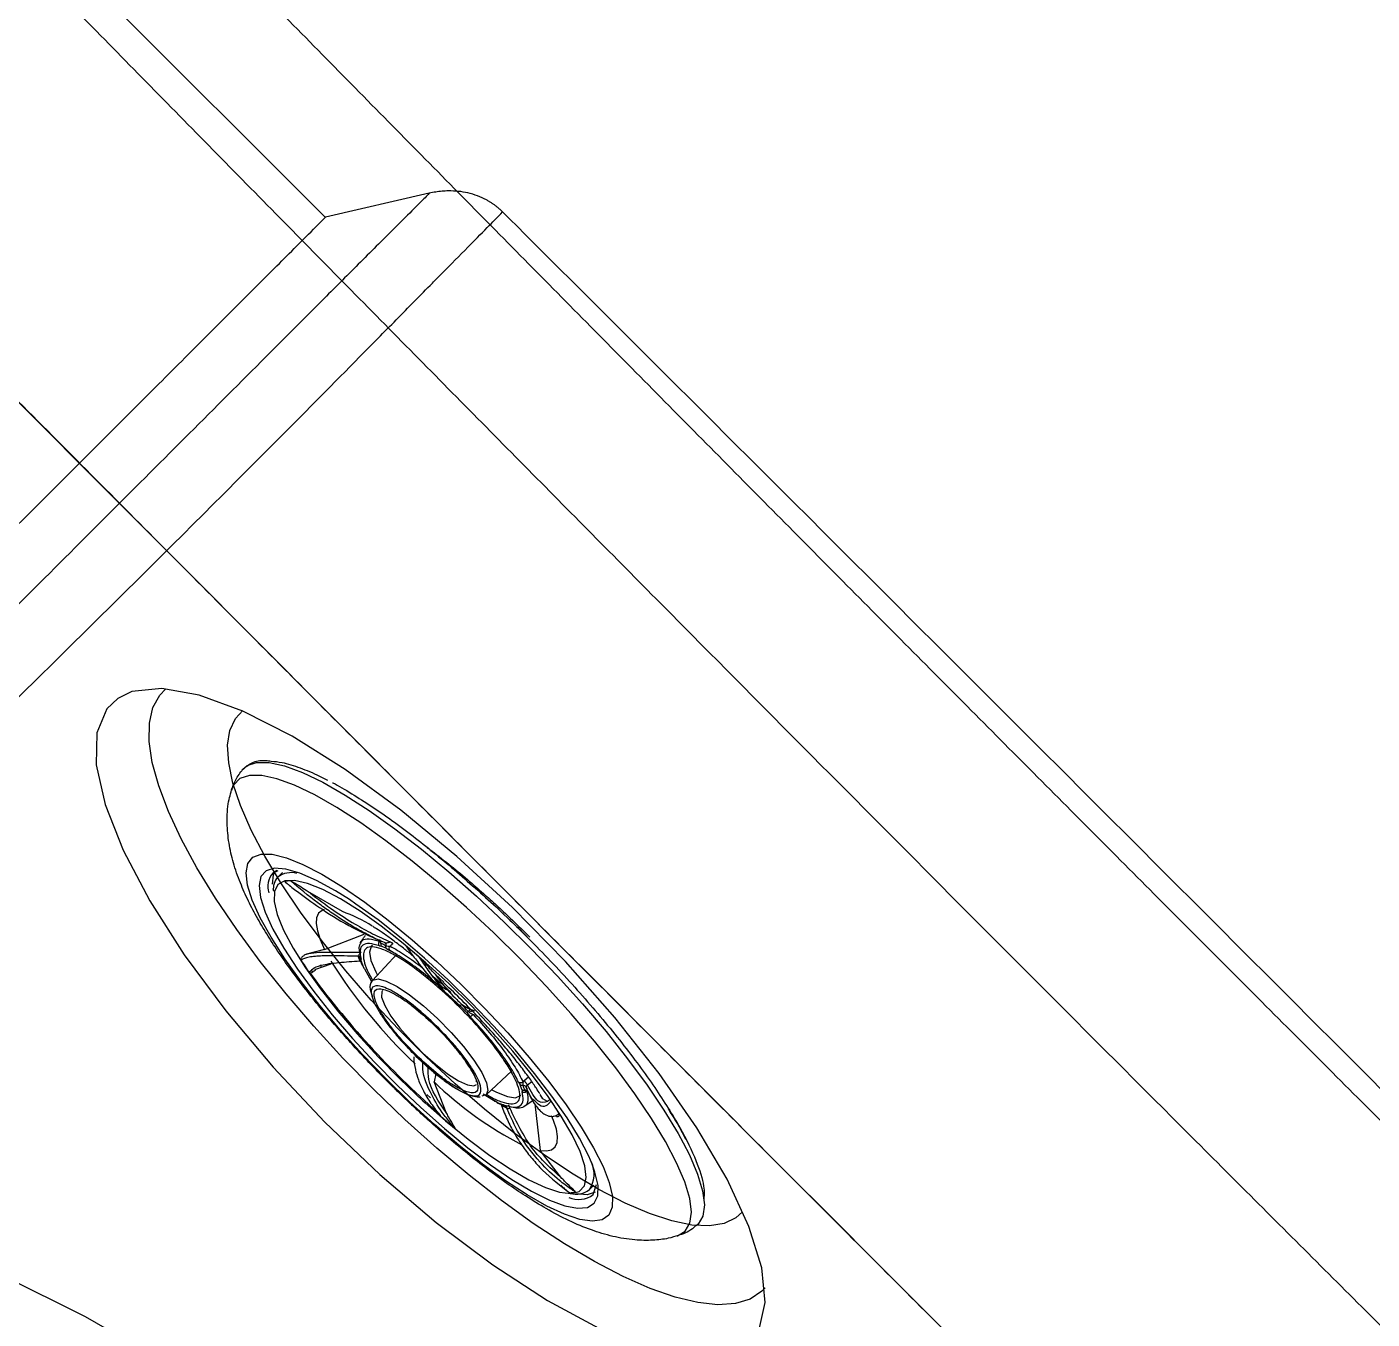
# Model space of a CAD drawing. Header units: inches. Extents: x 0 to 84, y -22 to 124.
# Drawn here: x 68.178 to 72.354, y 71.841 to 75.853 of the extents above; entities that cross this region are included whole.
import ezdxf

# ---------------------------------------------------------------- set-up
doc = ezdxf.new("R2010")
doc.units = ezdxf.units.IN
doc.header["$MEASUREMENT"] = 0
doc.layers.add('1', color=4, linetype='Continuous')
doc.layers.add('BDIM_CYAN', color=4, linetype='Continuous')

# ---------------------------------------------------------------- blocks, each defined once
blk = doc.blocks.new('2020 HS PILLOW')
at = {"layer": '1', "color": 2}
for points, knots in [([(5.8034, -0.0127), (5.5758, -0.0117), (5.1207, -0.0097), (4.4379, -0.0073), (3.7551, -0.0052), (3.0724, -0.0034), (2.3896, -0.0021), (1.7069, -0.001), (1.0241, -0.0003), (0.3414, 0), (-0.3414, 0), (-1.0241, -0.0003), (-1.7069, -0.001), (-2.3896, -0.0021), (-3.0724, -0.0034), (-3.7551, -0.0052), (-4.4379, -0.0073), (-5.1207, -0.0097), (-5.5758, -0.0117), (-5.8034, -0.0127)], [0, 0, 0, 0, 0.058824, 0.117648, 0.176472, 0.235295, 0.294119, 0.352942, 0.411765, 0.470588, 0.529412, 0.588235, 0.647058, 0.705881, 0.764705, 0.823528, 0.882352, 0.941176, 1, 1, 1, 1]), ([(5.8027, -0.0093), (4.0523, -0.005), (0.1838, 0.0045), (-3.6846, -0.0044), (-5.8027, -0.0093)], [0, 0, 0, 0, 0.452479, 1, 1, 1, 1]), ([(-5.1105, -0.9929), (-5.0125, -0.992), (-4.8162, -0.9901), (-4.5213, -0.9874), (-4.2256, -0.9849), (-3.929, -0.9826), (-3.6317, -0.9804), (-3.3335, -0.9784), (-3.0345, -0.9766), (-2.7347, -0.9749), (-2.4341, -0.9734), (-2.1327, -0.9721), (-1.8304, -0.9709), (-1.5274, -0.9699), (-1.2235, -0.9691), (-0.9188, -0.9685), (-0.6132, -0.968), (-0.3069, -0.9677), (0.0908, -0.9676), (0.5785, -0.9679), (1.1551, -0.9689), (1.7288, -0.9705), (2.2996, -0.9727), (2.8674, -0.9755), (3.4323, -0.979), (3.9943, -0.983), (4.5534, -0.9876), (4.9251, -0.9912), (5.1105, -0.9929)], [0, 0, 0, 0, 0.028776, 0.057631, 0.086566, 0.11558, 0.144673, 0.173846, 0.203098, 0.232429, 0.26184, 0.291331, 0.320902, 0.350552, 0.380282, 0.410091, 0.439981, 0.46995, 0.5, 0.556693, 0.613101, 0.669223, 0.725062, 0.780616, 0.835887, 0.890874, 0.945579, 1, 1, 1, 1]), ([(5.1101, -1.4421), (5.0128, -1.4412), (4.8181, -1.4394), (4.5261, -1.4369), (4.2341, -1.4345), (3.9421, -1.4324), (3.6501, -1.4303), (3.3581, -1.4285), (3.0661, -1.4267), (2.7741, -1.4252), (2.4821, -1.4238), (2.1901, -1.4225), (1.8981, -1.4214), (1.606, -1.4205), (1.314, -1.4197), (1.022, -1.4191), (0.73, -1.4186), (0.438, -1.4183), (0.146, -1.4182), (-0.146, -1.4182), (-0.438, -1.4183), (-0.73, -1.4186), (-1.022, -1.4191), (-1.314, -1.4197), (-1.606, -1.4205), (-1.8981, -1.4214), (-2.1901, -1.4225), (-2.4821, -1.4238), (-2.7741, -1.4252), (-3.0661, -1.4267), (-3.3581, -1.4285), (-3.6501, -1.4303), (-3.9421, -1.4324), (-4.2341, -1.4345), (-4.5261, -1.4369), (-4.8181, -1.4394), (-5.0128, -1.4412), (-5.1101, -1.4421)], [0, 0, 0, 0, 0.028576, 0.05715, 0.085725, 0.114298, 0.142871, 0.171443, 0.200015, 0.228587, 0.257158, 0.285728, 0.314298, 0.342868, 0.371438, 0.400008, 0.428577, 0.457146, 0.485715, 0.514285, 0.542854, 0.571423, 0.599992, 0.628562, 0.657132, 0.685702, 0.714272, 0.742842, 0.771413, 0.799985, 0.828557, 0.857129, 0.885702, 0.914275, 0.94285, 0.971424, 1, 1, 1, 1]), ([(-5.0772, -4.7582), (-3.4112, -4.7633), (-0.0264, -4.7735), (3.3584, -4.7634), (5.0772, -4.7582)], [0, 0, 0, 0, 0.492188, 1, 1, 1, 1])]:
    blk.add_open_spline(points, degree=3, knots=knots, dxfattribs=at)
blk = doc.blocks.new('2026 RELAY')
at = {"color": 8, "linetype": 'Continuous', "lineweight": 25, "flags": 128}
for points in [[(70.47, 71.4384), (70.4594, 71.4273), (70.4234, 71.4032), (70.3779, 71.3893), (70.3235, 71.3856), (70.2607, 71.3923), (70.1902, 71.4093), (70.1127, 71.4363), (70.029, 71.4732), (69.9401, 71.5194), (69.8469, 71.5746), (69.7503, 71.6381), (69.6514, 71.7093), (69.5512, 71.7873), (69.4509, 71.8715), (69.3514, 71.9608), (69.2538, 72.0544), (69.1591, 72.1512), (69.0685, 72.2502), (68.9827, 72.3504), (68.9027, 72.4507), (68.8295, 72.5501), (68.7637, 72.6474), (68.706, 72.7417), (68.6571, 72.832), (68.6174, 72.9172), (68.5875, 72.9966), (68.5675, 73.0692), (68.5578, 73.1343), (68.5585, 73.1913), (68.5694, 73.2394), (68.5906, 73.2782), (68.608, 73.2967)], [(70.3998, 71.6744), (70.3793, 71.6555), (70.3426, 71.6378), (70.2968, 71.6302), (70.2423, 71.6328), (70.18, 71.6457), (70.1106, 71.6686), (70.035, 71.7013), (69.9542, 71.7433), (69.869, 71.7941), (69.7807, 71.8531), (69.6903, 71.9196), (69.599, 71.9926), (69.5079, 72.0714), (69.4182, 72.1548), (69.3309, 72.2419), (69.2472, 72.3315), (69.1682, 72.4225), (69.0948, 72.5138), (69.028, 72.6043), (68.9685, 72.6927), (68.9172, 72.778), (68.8747, 72.8591), (68.8415, 72.935), (68.818, 73.0048), (68.8046, 73.0675), (68.8014, 73.1223), (68.8084, 73.1687), (68.8256, 73.2059), (68.8487, 73.2305)]]:
    blk.add_lwpolyline(points, dxfattribs=at)
at = {"layer": '1', "color": 3, "linetype": 'Continuous', "lineweight": 25}
for p, q in [((69.1047, 74.7615), (66.7253, 77.1408)), ((69.4275, 74.8362), (69.1048, 74.7616))]:
    blk.add_line(p, q, dxfattribs=at)
at = {"layer": '1', "color": 3, "linetype": 'Continuous', "lineweight": 25, "flags": 128}
for points in [[(68.5044, 73.2891), (68.46, 73.2681), (68.4262, 73.2358), (68.3955, 73.1614), (68.3936, 73.0613), (68.4211, 72.9385), (68.4769, 72.7963), (68.5595, 72.6392), (68.6666, 72.4713), (68.7954, 72.2976), (68.9422, 72.1228), (69.1033, 71.9518), (69.2737, 71.7896), (69.4492, 71.6406), (69.6242, 71.5092), (69.7942, 71.399), (69.9538, 71.3132)], [(70.4512, 71.3085), (70.4704, 71.3919), (70.4596, 71.4996), (70.4197, 71.6285), (70.3517, 71.7748), (70.2578, 71.9347), (70.1407, 72.1037), (70.0037, 72.2772), (69.8504, 72.4506), (69.6856, 72.6187), (69.5132, 72.7773), (69.3387, 72.9214), (69.1664, 73.047), (69.0017, 73.1502), (68.8489, 73.2279), (68.7127, 73.2779), (68.5968, 73.2984), (68.5044, 73.2891)], [(68.6256, 71.1943), (68.3598, 71.3482), (68.1043, 71.4747), (67.8638, 71.5716), (67.6403, 71.6375), (67.4359, 71.6719), (67.2544, 71.6742), (67.0987, 71.6443), (66.9686, 71.583), (66.8667, 71.4914), (66.7949, 71.3712), (66.7525, 71.2233)]]:
    blk.add_lwpolyline(points, dxfattribs=at)
at = {"layer": '1', "color": 3, "linetype": 'Continuous', "lineweight": 25}
for points, knots in [([(69.4275, 74.8362), (69.4186, 74.8271), (69.4096, 74.8181), (69.3915, 74.8), (69.3643, 74.7727), (69.3369, 74.7453), (69.2816, 74.6903), (69.2444, 74.6532), (69.1695, 74.5782), (69.1317, 74.5404), (69.0555, 74.464), (69.017, 74.4256), (68.8232, 74.2315), (68.6633, 74.0715), (68.3345, 73.7427), (68.1655, 73.5739), (67.8187, 73.2278), (67.6409, 73.0503), (67.2769, 72.6863), (67.0909, 72.4999), (66.7117, 72.1169), (66.5186, 71.9204), (66.2224, 71.6156), (66.1226, 71.5124), (65.9203, 71.3025), (65.8179, 71.1959), (65.61, 70.9791), (65.5045, 70.869), (65.2889, 70.6461), (65.1788, 70.5336), (65.0669, 70.4197)], [0, 0, 0, 0, 0.007813, 0.007813, 0.015625, 0.03125, 0.03125, 0.0625, 0.0625, 0.09375, 0.09375, 0.125, 0.125, 0.25, 0.25, 0.375, 0.375, 0.5, 0.5, 0.625, 0.625, 0.75, 0.75, 0.8125, 0.8125, 0.875, 0.875, 0.9375, 0.9375, 1, 1, 1, 1]), ([(69.655, 74.7783), (69.6529, 74.7804), (69.6487, 74.7845), (69.642, 74.7904), (69.635, 74.796), (69.6279, 74.8013), (69.6204, 74.8063), (69.6128, 74.8111), (69.5986, 74.8191), (69.5769, 74.829), (69.5475, 74.8378), (69.5173, 74.8428), (69.4905, 74.8439), (69.4671, 74.8427), (69.4472, 74.8403), (69.4341, 74.8376), (69.4275, 74.8362)], [0, 0, 0, 0, 0.035408, 0.070799, 0.106246, 0.14182, 0.177593, 0.213635, 0.250015, 0.373699, 0.499233, 0.62239, 0.748951, 0.831368, 0.914914, 1, 1, 1, 1]), ([(63.5493, 69.2061), (63.5638, 69.2207), (63.5939, 69.2507), (63.6405, 69.2973), (63.6898, 69.3466), (63.759, 69.4157), (63.8537, 69.5107), (63.9726, 69.6294), (64.1036, 69.7607), (64.2473, 69.9043), (64.4206, 70.0774), (64.6153, 70.2722), (64.8235, 70.4804), (65.0282, 70.685), (65.23, 70.8867), (65.4201, 71.0771), (65.6023, 71.2592), (65.7822, 71.4391), (66.0184, 71.6753), (66.3146, 71.9716), (66.6389, 72.2959), (66.955, 72.6118), (67.2638, 72.92), (67.5941, 73.2507), (67.8609, 73.5177), (68.0873, 73.7444), (68.2548, 73.9116), (68.4239, 74.0807), (68.5787, 74.2356), (68.7206, 74.3773), (68.8387, 74.4956), (68.9235, 74.5803), (68.985, 74.6417), (69.0456, 74.7022), (69.085, 74.7419), (69.1047, 74.7616)], [0, 0, 0, 0, 0.006576, 0.013525, 0.020846, 0.02854, 0.044134, 0.062562, 0.080424, 0.101285, 0.125139, 0.15619, 0.187409, 0.218795, 0.250348, 0.282779, 0.311608, 0.341427, 0.374522, 0.434597, 0.500571, 0.554878, 0.614777, 0.680253, 0.751303, 0.776344, 0.818837, 0.854536, 0.881865, 0.916469, 0.945091, 0.958865, 0.972609, 0.986321, 1, 1, 1, 1]), ([(65.1262, 70.379), (65.1403, 70.3927), (65.1686, 70.4204), (65.2111, 70.4618), (65.2542, 70.5036), (65.2977, 70.5457), (65.3417, 70.5883), (65.3862, 70.6312), (65.4312, 70.6746), (65.4766, 70.7182), (65.5225, 70.7623), (65.5689, 70.8066), (65.6157, 70.8514), (65.663, 70.8964), (65.7106, 70.9418), (65.7588, 70.9875), (65.8406, 71.0652), (65.9679, 71.1855), (66.1513, 71.3582), (66.32, 71.517), (66.5738, 71.7556), (66.8914, 72.0556), (67.2938, 72.4391), (67.7383, 72.867), (68.2237, 73.3408), (68.6477, 73.7612), (68.9746, 74.0891), (69.17, 74.2865), (69.3254, 74.444), (69.4106, 74.5307), (69.4845, 74.6055), (69.5414, 74.663), (69.6034, 74.7258), (69.6391, 74.7621), (69.655, 74.7783)], [0, 0, 0, 0, 0.007618, 0.015339, 0.023161, 0.031086, 0.039113, 0.047243, 0.055474, 0.063808, 0.072244, 0.080782, 0.089422, 0.098165, 0.10701, 0.115957, 0.125007, 0.152776, 0.187509, 0.22917, 0.250007, 0.335485, 0.418809, 0.499991, 0.623058, 0.749994, 0.809714, 0.874997, 0.906241, 0.937499, 0.946463, 0.96875, 0.986066, 1, 1, 1, 1]), ([(74.7783, 69.655), (74.5347, 69.8993), (74.0473, 70.3878), (73.316, 71.1203), (72.5844, 71.8525), (71.8525, 72.5844), (71.1203, 73.316), (70.3878, 74.0473), (69.8993, 74.5347), (69.655, 74.7783)], [0, 0, 0, 0, 0.142857, 0.285714, 0.428571, 0.571429, 0.714286, 0.857143, 1, 1, 1, 1])]:
    blk.add_open_spline(points, degree=3, knots=knots, dxfattribs=at)
at = {"layer": 'BDIM_CYAN'}
for p, q in [((68.957, 72.7321), (68.9413, 72.7253)), ((68.9539, 72.7338), (68.9414, 72.7253)), ((68.957, 72.7131), (68.9712, 72.7273)), ((68.9434, 72.6713), (68.9423, 72.6778)), ((69.1577, 72.6062), (69.0573, 72.6638)), ((69.7133, 72.5449), (69.6985, 72.5589)), ((69.7501, 72.5083), (69.7133, 72.5449)), ((69.1024, 72.4887), (69.2251, 72.5357)), ((69.2748, 72.5181), (69.2728, 72.5138)), ((69.2728, 72.5138), (69.2769, 72.5072)), ((69.2729, 72.4994), (69.2789, 72.4983)), ((69.2941, 72.4914), (69.2789, 72.4983)), ((69.2906, 72.5081), (69.2928, 72.5085)), ((69.1024, 72.4887), (69.0467, 72.4742)), ((69.2188, 72.441), (69.2131, 72.4558)), ((69.2161, 72.4519), (69.2155, 72.458)), ((69.2506, 72.3922), (69.3277, 72.4749)), ((69.2941, 72.4914), (69.3047, 72.485)), ((69.0599, 72.4249), (69.0633, 72.4199)), ((69.075, 72.4268), (69.1232, 72.4443)), ((69.093, 72.4358), (69.0892, 72.4408)), ((69.2161, 72.4519), (69.2215, 72.4377)), ((69.2266, 72.4286), (69.2215, 72.4377)), ((69.2266, 72.4286), (69.2471, 72.3911)), ((69.4723, 72.387), (69.4454, 72.4117)), ((69.5117, 72.3236), (69.48, 72.3531)), ((69.5117, 72.3236), (69.5229, 72.3134)), ((69.5436, 72.2923), (69.5229, 72.3134)), ((69.5436, 72.2923), (69.5546, 72.2798)), ((69.3973, 72.1472), (69.3845, 72.1597)), ((69.448, 72.1026), (69.4422, 72.0775)), ((69.6838, 72.1112), (69.6043, 72.0374)), ((69.7222, 72.0808), (69.7185, 72.0774)), ((69.7358, 72.0922), (69.7222, 72.0808)), ((69.431, 72.0282), (69.4198, 72.0385)), ((69.4795, 71.9828), (69.4422, 72.0775)), ((69.5942, 72.0398), (69.6263, 72.0205)), ((69.7044, 72.0769), (69.7095, 72.0678)), ((69.7149, 72.0536), (69.7095, 72.0678)), ((69.7149, 72.0536), (69.7155, 72.0475)), ((69.7282, 72.0622), (69.7257, 72.0643)), ((69.728, 72.0615), (69.73, 72.0566)), ((69.7322, 72.0677), (69.7453, 72.0786)), ((69.78, 72.0247), (69.7719, 72.0383)), ((69.6369, 72.0141), (69.6263, 72.0205)), ((69.6369, 72.0141), (69.6521, 72.0072)), ((69.6557, 72.0044), (69.6398, 72.0116)), ((69.6581, 72.0061), (69.6521, 72.0072)), ((69.6596, 72.0037), (69.6617, 72.0034)), ((69.7499, 72.0199), (69.7209, 71.9997)), ((69.755, 72.0089), (69.7711, 71.8639)), ((69.794, 72.0169), (69.78, 72.0247)), ((69.8228, 71.97), (69.8128, 71.9714)), ((69.8391, 71.7777), (69.7711, 71.8639)), ((69.9386, 71.7571), (69.9244, 71.7429)), ((69.9366, 71.7273), (69.9464, 71.7584))]:
    blk.add_line(p, q, dxfattribs=at)
at = {"layer": 'BDIM_CYAN', "flags": 128}
for points in [[(68.8459, 73.0454), (68.8615, 73.0592), (68.8911, 73.0691), (68.93, 73.0688), (68.9776, 73.0584), (69.0334, 73.0378), (69.0965, 73.0076), (69.1661, 72.968), (69.2412, 72.9196), (69.3207, 72.8632), (69.4034, 72.7994), (69.4884, 72.7293)], [(69.4584, 72.6936), (69.3745, 72.7628), (69.2928, 72.8258), (69.2144, 72.8815), (69.1403, 72.9292), (69.0716, 72.9683), (69.0093, 72.9982), (68.9542, 73.0185), (68.9071, 73.0288), (68.8688, 73.0291), (68.8396, 73.0193), (68.8201, 72.9996), (68.8138, 72.9855)], [(69.3746, 72.5182), (69.4506, 72.451), (69.5262, 72.3797), (69.6001, 72.3054), (69.6708, 72.2295), (69.7372, 72.1534), (69.7981, 72.0783), (69.8524, 72.0057), (69.8992, 71.9368), (69.9375, 71.8729), (69.9667, 71.8151), (69.9863, 71.7645), (69.9959, 71.7219), (69.9954, 71.6881), (69.9848, 71.6637), (69.9642, 71.6491), (69.9341, 71.6447), (69.8949, 71.6504), (69.8474, 71.6662), (69.7924, 71.6918), (69.7309, 71.7267), (69.664, 71.7704), (69.5928, 71.822), (69.5188, 71.8806), (69.4431, 71.9452), (69.3671, 72.0146), (69.2922, 72.0876), (69.2198, 72.1628), (69.151, 72.239), (69.0872, 72.3148), (69.0295, 72.3888), (68.9789, 72.4597), (68.9363, 72.5262), (68.9024, 72.5872), (68.878, 72.6415), (68.8633, 72.6883), (68.8588, 72.7266), (68.8644, 72.7557), (68.88, 72.7753), (68.9054, 72.7848), (68.9401, 72.7841), (68.9836, 72.7734), (69.0349, 72.7526), (69.0933, 72.7223), (69.1577, 72.6829), (69.2268, 72.6351), (69.2996, 72.5799), (69.3746, 72.5182)], [(69.1792, 72.6431), (69.1358, 72.6704), (69.0774, 72.7026), (69.0258, 72.7253), (68.9819, 72.738), (68.9467, 72.7405), (68.9208, 72.7327), (68.9048, 72.7148), (68.8988, 72.6871), (68.9031, 72.6502), (68.9176, 72.6047), (68.942, 72.5517), (68.9757, 72.492), (69.0183, 72.4269), (69.0687, 72.3577), (69.1261, 72.2856), (69.1893, 72.2121), (69.2571, 72.1386), (69.3282, 72.0666), (69.4012, 71.9974), (69.4747, 71.9324)], [(68.9409, 72.6909), (68.9438, 72.7202), (68.9488, 72.7311)], [(69.4884, 72.7293), (69.5742, 72.6537), (69.6599, 72.5737), (69.744, 72.4906), (69.8256, 72.4053), (69.9033, 72.3192), (69.9762, 72.2334), (70.0432, 72.1492), (70.1033, 72.0676), (70.1558, 71.99), (70.1998, 71.9173), (70.2156, 71.8886)], [(69.4147, 72.0123), (69.4781, 71.9565), (69.5479, 71.8995), (69.6151, 71.8493), (69.6784, 71.8069), (69.7364, 71.7733), (69.7878, 71.7491), (69.8317, 71.7349), (69.8669, 71.731), (69.8929, 71.7375), (69.909, 71.7541), (69.9148, 71.7807), (69.9104, 71.8165), (69.8956, 71.8609), (69.871, 71.9129), (69.837, 71.9714), (69.7943, 72.0351), (69.7438, 72.1027), (69.6866, 72.1727), (69.6239, 72.2437), (69.5572, 72.3141), (69.4877, 72.3824), (69.4169, 72.4472), (69.3465, 72.5072), (69.2778, 72.5609), (69.2124, 72.6073), (69.1516, 72.6454), (69.0967, 72.6744), (69.0489, 72.6936), (69.0093, 72.7027), (68.9786, 72.7014), (68.9575, 72.6898), (68.9465, 72.6682), (68.9458, 72.6369), (68.9554, 72.5967), (68.9629, 72.5762)], [(70.1973, 71.5992), (70.1976, 71.5993), (70.222, 71.6141), (70.2366, 71.6387), (70.2413, 71.6727), (70.2358, 71.7157), (70.2204, 71.7671), (70.1953, 71.8261), (70.1607, 71.892), (70.1172, 71.9638), (70.0655, 72.0404), (70.0061, 72.1209), (69.94, 72.2041), (69.868, 72.2887), (69.7913, 72.3738), (69.7108, 72.4579), (69.6277, 72.54), (69.5432, 72.6189), (69.4584, 72.6936)], [(69.9327, 71.8222), (69.9223, 71.8465), (69.8932, 71.903), (69.8549, 71.9655), (69.8083, 72.0329), (69.7543, 72.1037), (69.6938, 72.1767), (69.6281, 72.2503), (69.5585, 72.3233), (69.4863, 72.394), (69.4129, 72.4613), (69.3398, 72.5237), (69.2683, 72.5801), (69.1998, 72.6293), (69.1792, 72.6431)], [(69.1007, 72.6121), (69.0949, 72.6099), (69.0839, 72.601), (69.0777, 72.5872), (69.0765, 72.5689), (69.0802, 72.5461), (69.0889, 72.5192), (69.1024, 72.4887)], [(68.9629, 72.5762), (68.9751, 72.5484), (69.0046, 72.493), (69.043, 72.4318), (69.0898, 72.3659), (69.1437, 72.2969), (69.2038, 72.2263), (69.2687, 72.1554), (69.337, 72.0858), (69.4073, 72.019), (69.4147, 72.0123)], [(69.2508, 72.5003), (69.2472, 72.4973), (69.2415, 72.4802), (69.2462, 72.4537), (69.261, 72.4191), (69.2663, 72.4091)], [(69.2468, 72.3853), (69.252, 72.3936), (69.2683, 72.3974), (69.2938, 72.3905), (69.3272, 72.3735), (69.3663, 72.3473), (69.4091, 72.3134), (69.4529, 72.2738), (69.4953, 72.2308), (69.5337, 72.1869), (69.566, 72.1446), (69.5903, 72.1064), (69.6051, 72.0746), (69.6096, 72.0509), (69.6043, 72.0374)], [(69.2825, 72.3615), (69.2797, 72.3574), (69.2794, 72.3401), (69.2893, 72.3142), (69.3085, 72.2817), (69.336, 72.2446), (69.3697, 72.2055), (69.4073, 72.167), (69.4464, 72.1319), (69.4842, 72.1025), (69.5182, 72.0807), (69.546, 72.0681), (69.5658, 72.0656), (69.5738, 72.0695)], [(69.6043, 72.0374), (69.6036, 72.0367), (69.5904, 72.0329)], [(69.6213, 72.0531), (69.636, 72.0453), (69.6697, 72.0317), (69.695, 72.0283), (69.7108, 72.0352), (69.7113, 72.0358)], [(69.7299, 72.047), (69.733, 72.0315), (69.7331, 72.0186), (69.73, 72.0086), (69.7239, 72.0015), (69.7223, 72.0006)], [(69.7711, 71.8639), (69.7914, 71.8628), (69.8072, 71.8668), (69.8183, 71.8757), (69.8245, 71.8895), (69.8257, 71.9078), (69.8219, 71.9306), (69.8132, 71.9575), (69.807, 71.9724)], [(69.4747, 71.9324), (69.5472, 71.8729), (69.6173, 71.82), (69.6837, 71.7747), (69.7451, 71.7379), (69.8002, 71.7104), (69.848, 71.6927), (69.8877, 71.6851), (69.9183, 71.6878), (69.9393, 71.7007), (69.9504, 71.7235), (69.9512, 71.7559), (69.9418, 71.7972), (69.9327, 71.8222)], [(70.2156, 71.8886), (70.2348, 71.8506), (70.2603, 71.7908), (70.2759, 71.7387), (70.2814, 71.6952), (70.2767, 71.6607), (70.2619, 71.6358), (70.2571, 71.6315)], [(69.9424, 71.7346), (69.9177, 71.7271), (69.8826, 71.7295)]]:
    blk.add_lwpolyline(points, dxfattribs=at)
at = {"layer": 'BDIM_CYAN'}
for centre, radius, start, end in [((68.9912, 72.6836), 0.065, 140.0456, 197.3125), ((68.9991, 72.6762), 0.056, 138.8541, 186.413), ((68.9987, 72.6579), 0.0692, 75.19, 127.1238), ((68.9973, 72.6312), 0.0703, 90.7296, 105.1692), ((68.9984, 72.1643), 0.4697, 57.574, 70.1758), ((69.171, 72.2517), 0.2766, 63.9321, 67.4903), ((67.856, 70.6825), 2.3555, 49.1277, 50.5149), ((70.1476, 73.17), 1.3275, 212.5833, 214.6167), ((69.4073, 72.5359), 0.2127, 198.6794, 203.0097), ((71.2341, 74.0137), 2.7009, 216.1272, 228.7571), ((70.5183, 73.3284), 1.6485, 212.1187, 226.4823), ((68.4562, 71.2464), 1.5147, 43.867, 45.0119), ((70.228, 72.8864), 1.1278, 225.8274, 242.9086), ((69.5289, 71.9854), 0.2059, 18.679, 23.0106), ((69.5064, 71.9677), 0.2407, 21.6979, 22.8954), ((69.5427, 71.9819), 0.2017, 18.6147, 21.7522), ((69.7767, 72.2609), 0.2856, 243.9322, 247.4902), ((69.7562, 72.2378), 0.2532, 245.8219, 247.5681), ((69.7021, 72.0518), 0.0551, 249.4607, 291.5038), ((68.7124, 71.2647), 1.3275, 32.5835, 34.6167), ((71.004, 73.7522), 2.3555, 229.1276, 230.5149), ((69.8534, 71.7907), 0.0856, 326.1063, 25.7199), ((69.8903, 71.7914), 0.0791, 247.538, 305.824), ((69.8627, 71.8035), 0.0703, 270.7296, 285.1692), ((69.8826, 71.798), 0.0692, 255.1208, 307.2038)]:
    blk.add_arc(centre, radius, start, end, dxfattribs=at)
for points, knots in [([(68.814, 72.9828), (68.8169, 72.9925), (68.8234, 73.0139), (68.8376, 73.0331), (68.8454, 73.0436)], [0, 0, 0, 0, 0.4524442, 1, 1, 1, 1]), ([(68.8463, 73.0459), (68.8558, 73.0542), (68.8743, 73.0704), (68.9068, 73.0773), (68.9307, 73.0739), (68.9364, 73.0731)], [0, 0, 0, 0, 0.445133, 0.867846, 1, 1, 1, 1]), ([(68.9364, 73.0731), (68.9474, 73.0722), (68.9737, 73.0701), (69.0249, 73.0535), (69.0726, 73.0342), (69.1028, 73.0181), (69.111, 73.0138)], [0, 0, 0, 0, 0.236629, 0.569889, 0.883061, 1, 1, 1, 1]), ([(69.1274, 73.0058), (69.1277, 73.0057), (69.145, 72.9979), (69.1866, 72.9721), (69.2669, 72.9217), (69.3734, 72.8455), (69.4618, 72.7722), (69.5047, 72.7367)], [0, 0, 0, 0, 0.0024536, 0.1766172, 0.3508173, 0.6848474, 1, 1, 1, 1]), ([(69.2943, 72.0821), (69.289, 72.0874), (69.2765, 72.1), (69.2526, 72.1246), (69.2204, 72.1583), (69.1807, 72.2014), (69.1374, 72.2503), (69.0926, 72.3031), (69.0483, 72.3581), (69.0059, 72.4138), (68.9663, 72.4693), (68.9303, 72.5238), (68.8976, 72.578), (68.8685, 72.6323), (68.8425, 72.689), (68.8213, 72.7476), (68.8059, 72.8096), (68.7984, 72.8747), (68.8005, 72.938), (68.8108, 72.9741), (68.8154, 72.9901)], [0, 0, 0, 0, 0.017534, 0.041406, 0.080131, 0.126654, 0.179488, 0.236275, 0.295643, 0.356617, 0.418551, 0.481025, 0.54381, 0.609235, 0.676067, 0.748578, 0.814163, 0.877244, 0.945575, 1, 1, 1, 1]), ([(69.4201, 72.8053), (69.423, 72.8032), (69.4449, 72.7875), (69.487, 72.7541), (69.5291, 72.7201), (69.5515, 72.7006), (69.5544, 72.6981)], [0, 0, 0, 0, 0.067025, 0.511972, 0.936998, 1, 1, 1, 1]), ([(69.5047, 72.7367), (69.5481, 72.6986), (69.6375, 72.6202), (69.7495, 72.5097), (69.8382, 72.4165), (69.9261, 72.3194), (70.0278, 72.1976), (70.1143, 72.0809), (70.1556, 72.0169), (70.1692, 71.9959)], [0, 0, 0, 0, 0.167429, 0.344886, 0.437413, 0.529958, 0.718716, 0.907474, 1, 1, 1, 1]), ([(68.9789, 72.699), (68.9789, 72.699), (68.9788, 72.699), (68.9789, 72.6989), (68.979, 72.6987), (68.9792, 72.6984), (68.98, 72.6977), (68.9823, 72.6958), (68.9844, 72.6944), (68.986, 72.6933)], [0, 0, 0, 0, 0.035822, 0.071995, 0.104743, 0.140534, 0.201731, 0.392844, 1, 1, 1, 1]), ([(68.9789, 72.699), (68.9795, 72.6985), (68.981, 72.6973), (68.9856, 72.6936), (69.0003, 72.6817), (69.0357, 72.6544), (69.0994, 72.6094), (69.1828, 72.5575), (69.2444, 72.5296), (69.2722, 72.517)], [0, 0, 0, 0, 0.007325, 0.019566, 0.058651, 0.192116, 0.441769, 0.746986, 1, 1, 1, 1]), ([(69.0573, 72.6638), (69.0531, 72.6664), (69.0418, 72.6735), (69.0264, 72.6833), (69.0129, 72.6919), (69.0049, 72.6969), (69.0003, 72.6996), (68.9979, 72.7009), (68.9968, 72.7014), (68.9965, 72.7014), (68.9964, 72.7015)], [0, 0, 0, 0, 0.191797, 0.519572, 0.729704, 0.856737, 0.930022, 0.970712, 0.992634, 1, 1, 1, 1]), ([(69.2427, 72.5312), (69.2301, 72.5378), (69.202, 72.5525), (69.1614, 72.5774), (69.1201, 72.6049), (69.063, 72.6459), (69.0239, 72.6786), (68.9964, 72.7015)], [0, 0, 0, 0, 0.138492, 0.307534, 0.458721, 0.619894, 1, 1, 1, 1]), ([(69.0573, 72.6638), (69.0813, 72.6456), (69.1253, 72.6123), (69.1918, 72.5697), (69.2508, 72.5366), (69.2876, 72.5203), (69.3058, 72.5123)], [0, 0, 0, 0, 0.317509, 0.583481, 0.794833, 1, 1, 1, 1]), ([(69.5544, 72.6981), (69.57, 72.6846), (69.5991, 72.6596), (69.6428, 72.6198), (69.6893, 72.5763), (69.7217, 72.5442), (69.7398, 72.5263)], [0, 0, 0, 0, 0.2517033, 0.4678447, 0.7027218, 1, 1, 1, 1]), ([(69.378, 72.4673), (69.3691, 72.4747), (69.3481, 72.4919), (69.3175, 72.5151), (69.2878, 72.5365), (69.2655, 72.5514), (69.256, 72.5572), (69.2526, 72.5593)], [0, 0, 0, 0, 0.175058, 0.413015, 0.646773, 0.872595, 1, 1, 1, 1]), ([(69.2135, 72.4709), (69.2112, 72.4816), (69.2075, 72.4983), (69.2134, 72.5061), (69.2155, 72.5088)], [0, 0, 0, 0, 0.64222, 1, 1, 1, 1]), ([(69.2729, 72.4994), (69.2619, 72.5027), (69.2397, 72.5093), (69.2197, 72.5037), (69.2099, 72.4877), (69.2137, 72.4678), (69.2155, 72.458)], [0, 0, 0, 0, 0.247011, 0.5, 0.752989, 1, 1, 1, 1]), ([(69.2132, 72.5089), (69.2164, 72.5143), (69.2215, 72.5227), (69.2276, 72.5305), (69.2297, 72.5333)], [0, 0, 0, 0, 0.637356, 1, 1, 1, 1]), ([(69.2155, 72.5088), (69.2167, 72.5116), (69.2204, 72.5205), (69.2389, 72.5235), (69.2615, 72.517), (69.2728, 72.5138)], [0, 0, 0, 0, 0.181301, 0.590651, 1, 1, 1, 1]), ([(69.2884, 72.5097), (69.2737, 72.516), (69.2584, 72.5227), (69.2434, 72.5308), (69.2427, 72.5312)], [0, 0, 0, 0, 0.95481, 1, 1, 1, 1]), ([(69.2769, 72.5072), (69.277, 72.5083), (69.2772, 72.5106), (69.2761, 72.5135), (69.2745, 72.5158), (69.273, 72.5166), (69.2722, 72.517)], [0, 0, 0, 0, 0.266689, 0.531115, 0.778754, 1, 1, 1, 1]), ([(69.3058, 72.5123), (69.3052, 72.5118), (69.3041, 72.5109), (69.3013, 72.5095), (69.2973, 72.5084), (69.2925, 72.5083), (69.2898, 72.5092), (69.2884, 72.5097)], [0, 0, 0, 0, 0.111469, 0.230184, 0.482261, 0.743373, 1, 1, 1, 1]), ([(69.2926, 72.5002), (69.2948, 72.4995), (69.2988, 72.4985), (69.3036, 72.4988), (69.3056, 72.4989)], [0, 0, 0, 0, 0.571403, 1, 1, 1, 1]), ([(69.3143, 72.5077), (69.3131, 72.5061), (69.3107, 72.5027), (69.3074, 72.5002), (69.3056, 72.4989)], [0, 0, 0, 0, 0.459354, 1, 1, 1, 1]), ([(69.3056, 72.4989), (69.321, 72.4902), (69.3516, 72.4729), (69.3877, 72.4457), (69.4056, 72.4323)], [0, 0, 0, 0, 0.504034, 1, 1, 1, 1]), ([(69.3143, 72.5077), (69.3137, 72.508), (69.3125, 72.5084), (69.3103, 72.5095), (69.308, 72.5108), (69.3065, 72.5118), (69.3058, 72.5123)], [0, 0, 0, 0, 0.245337, 0.5, 0.754663, 1, 1, 1, 1]), ([(69.3538, 72.5005), (69.3543, 72.4998), (69.3555, 72.498), (69.3592, 72.4928), (69.371, 72.4763), (69.3978, 72.4406), (69.4326, 72.3966), (69.4567, 72.3751), (69.4664, 72.3663)], [0, 0, 0, 0, 0.011965, 0.031961, 0.095811, 0.313849, 0.721693, 1, 1, 1, 1]), ([(69.0467, 72.4742), (69.0449, 72.4733), (69.04, 72.4711), (69.0345, 72.4672), (69.0307, 72.4631), (69.0291, 72.4601), (69.0285, 72.458), (69.0285, 72.4566), (69.0287, 72.4557), (69.029, 72.4552), (69.029, 72.4551)], [0, 0, 0, 0, 0.191801, 0.519634, 0.729787, 0.856818, 0.93009, 0.970764, 0.992671, 1, 1, 1, 1]), ([(69.2058, 72.4678), (69.1912, 72.4679), (69.1639, 72.4682), (69.1267, 72.4688), (69.0969, 72.4686), (69.072, 72.4672), (69.0533, 72.4648), (69.0382, 72.4608), (69.0321, 72.4571), (69.029, 72.4551)], [0, 0, 0, 0, 0.154271, 0.288952, 0.454424, 0.575072, 0.714225, 0.852753, 1, 1, 1, 1]), ([(69.0467, 72.4742), (69.056, 72.476), (69.0741, 72.4797), (69.1157, 72.4808), (69.1625, 72.4802), (69.198, 72.4799), (69.2155, 72.4798)], [0, 0, 0, 0, 0.280747, 0.545552, 0.776817, 1, 1, 1, 1]), ([(69.2155, 72.4798), (69.215, 72.4793), (69.2139, 72.4782), (69.2118, 72.4759), (69.2094, 72.473), (69.2071, 72.4699), (69.2062, 72.4685), (69.2058, 72.4678)], [0, 0, 0, 0, 0.111467, 0.230181, 0.482258, 0.743371, 1, 1, 1, 1]), ([(69.2134, 72.47), (69.2133, 72.4699), (69.2126, 72.4682), (69.2117, 72.4655), (69.2117, 72.4642), (69.2116, 72.4636)], [0, 0, 0, 0, 0.042172, 0.540741, 1, 1, 1, 1]), ([(69.4428, 72.3821), (69.4127, 72.4063), (69.3663, 72.4436), (69.3129, 72.4755), (69.2771, 72.4918), (69.2494, 72.4979), (69.2253, 72.4928), (69.2189, 72.4634), (69.2332, 72.422), (69.2506, 72.3944), (69.2514, 72.3931)], [0, 0, 0, 0, 0.191375, 0.294396, 0.399603, 0.50481, 0.60783, 0.799205, 0.990581, 1, 1, 1, 1]), ([(69.4668, 72.3653), (69.4637, 72.3683), (69.4421, 72.3885), (69.4019, 72.4209), (69.3493, 72.4596), (69.3194, 72.4766), (69.3047, 72.485)], [0, 0, 0, 0, 0.053605, 0.371574, 0.689543, 1, 1, 1, 1]), ([(69.4454, 72.4117), (69.4425, 72.4147), (69.4349, 72.4228), (69.4236, 72.4351), (69.413, 72.4469), (69.4053, 72.4554), (69.4006, 72.4607), (69.3977, 72.4634), (69.3974, 72.4637)], [0, 0, 0, 0, 0.191782, 0.518998, 0.728969, 0.85611, 0.98384, 1, 1, 1, 1]), ([(69.4978, 72.335), (69.4933, 72.3392), (69.4796, 72.352), (69.455, 72.3822), (69.4259, 72.4211), (69.4064, 72.4502), (69.3974, 72.4637)], [0, 0, 0, 0, 0.150595, 0.449551, 0.745562, 1, 1, 1, 1]), ([(69.0551, 72.4159), (69.0552, 72.4158), (69.0553, 72.4156), (69.0555, 72.4154), (69.0558, 72.4151), (69.0562, 72.4149), (69.0568, 72.4146), (69.0586, 72.4145), (69.0633, 72.4167), (69.0685, 72.4212), (69.0734, 72.4254), (69.075, 72.4268)], [0, 0, 0, 0, 0.005501, 0.011055, 0.016084, 0.02158, 0.030977, 0.060324, 0.195274, 0.730604, 1, 1, 1, 1]), ([(69.0551, 72.4159), (69.0552, 72.416), (69.0554, 72.4165), (69.056, 72.4178), (69.0575, 72.4205), (69.0599, 72.4227), (69.0615, 72.4241)], [0, 0, 0, 0, 0.055427, 0.148054, 0.44381, 1, 1, 1, 1]), ([(69.0615, 72.4241), (69.0626, 72.4253), (69.0683, 72.4316), (69.0918, 72.441), (69.14, 72.4483), (69.1892, 72.4514), (69.2115, 72.4528)], [0, 0, 0, 0, 0.069095, 0.356764, 0.708459, 1, 1, 1, 1]), ([(69.2149, 72.4513), (69.2146, 72.4515), (69.2137, 72.4523), (69.2124, 72.4526), (69.2115, 72.4528)], [0, 0, 0, 0, 0.309985, 1, 1, 1, 1]), ([(69.2151, 72.4507), (69.2151, 72.4507), (69.2141, 72.4514), (69.2129, 72.4514), (69.2117, 72.4514)], [0, 0, 0, 0, 0.008245, 1, 1, 1, 1]), ([(69.2188, 72.4411), (69.2188, 72.441), (69.2191, 72.4402), (69.2199, 72.439), (69.221, 72.4381), (69.2215, 72.4377)], [0, 0, 0, 0, 0.054751, 0.538852, 1, 1, 1, 1]), ([(69.2266, 72.4286), (69.2259, 72.4293), (69.2243, 72.4308), (69.2233, 72.433), (69.2234, 72.4342), (69.2234, 72.4343)], [0, 0, 0, 0, 0.4803862, 0.9607725, 1, 1, 1, 1]), ([(69.2519, 72.341), (69.2489, 72.3491), (69.2397, 72.373), (69.2462, 72.3846), (69.2506, 72.3922)], [0, 0, 0, 0, 0.3370446, 1, 1, 1, 1]), ([(69.4409, 72.2597), (69.4193, 72.2793), (69.3862, 72.3095), (69.3439, 72.3403), (69.3139, 72.3591), (69.2882, 72.3713), (69.2623, 72.378), (69.2445, 72.3704), (69.2473, 72.3429), (69.2622, 72.3106), (69.2804, 72.2808), (69.3043, 72.2478), (69.3407, 72.2033), (69.3729, 72.1708), (69.3938, 72.1497)], [0, 0, 0, 0, 0.119728, 0.18418, 0.25, 0.31582, 0.380272, 0.5, 0.619728, 0.68418, 0.75, 0.81582, 0.880272, 1, 1, 1, 1]), ([(69.4369, 72.4064), (69.4455, 72.3994), (69.4649, 72.3837), (69.4845, 72.365), (69.4954, 72.3546)], [0, 0, 0, 0, 0.444445, 1, 1, 1, 1]), ([(69.441, 72.4016), (69.4481, 72.3928), (69.4637, 72.3734), (69.4771, 72.3661), (69.4845, 72.3621)], [0, 0, 0, 0, 0.454264, 1, 1, 1, 1]), ([(69.6055, 72.0385), (69.6093, 72.0361), (69.6274, 72.025), (69.6536, 72.0141), (69.6817, 72.0075), (69.7056, 72.0128), (69.7132, 72.0414), (69.6911, 72.0954), (69.6566, 72.1504), (69.6215, 72.1979), (69.5799, 72.2476), (69.5208, 72.3118), (69.4735, 72.3544), (69.4428, 72.3821)], [0, 0, 0, 0, 0.021294, 0.100255, 0.179216, 0.256537, 0.40017, 0.543804, 0.621124, 0.700085, 0.779046, 0.856367, 1, 1, 1, 1]), ([(69.4454, 72.4117), (69.4584, 72.3942), (69.4798, 72.3655), (69.499, 72.3467), (69.5064, 72.3395)], [0, 0, 0, 0, 0.6121427, 1, 1, 1, 1]), ([(69.5361, 72.3231), (69.518, 72.341), (69.4964, 72.3624), (69.4747, 72.3825), (69.4711, 72.3858)], [0, 0, 0, 0, 0.838527, 1, 1, 1, 1]), ([(69.3951, 72.1527), (69.3753, 72.1727), (69.3449, 72.2033), (69.3105, 72.2454), (69.2879, 72.2766), (69.2707, 72.3048), (69.2566, 72.3354), (69.2539, 72.3614), (69.2708, 72.3686), (69.2953, 72.3622), (69.3196, 72.3507), (69.348, 72.3329), (69.3879, 72.3038), (69.4192, 72.2753), (69.4396, 72.2567)], [0, 0, 0, 0, 0.119728, 0.18418, 0.25, 0.31582, 0.380272, 0.5, 0.619728, 0.68418, 0.75, 0.81582, 0.880272, 1, 1, 1, 1]), ([(69.5226, 72.3097), (69.506, 72.3261), (69.4869, 72.345), (69.4677, 72.3627), (69.4652, 72.365)], [0, 0, 0, 0, 0.868212, 1, 1, 1, 1]), ([(69.503, 72.3317), (69.5018, 72.3329), (69.4946, 72.3404), (69.4872, 72.3467), (69.4809, 72.352)], [0, 0, 0, 0, 0.1644689, 1, 1, 1, 1]), ([(69.5064, 72.3395), (69.5106, 72.3349), (69.5211, 72.3236), (69.5364, 72.3125), (69.5529, 72.3027), (69.5635, 72.2997), (69.5688, 72.2982)], [0, 0, 0, 0, 0.187832, 0.464606, 0.734492, 1, 1, 1, 1]), ([(69.4327, 72.2627), (69.4264, 72.2688), (69.4065, 72.288), (69.3874, 72.3028), (69.3744, 72.313)], [0, 0, 0, 0, 0.314101, 1, 1, 1, 1]), ([(69.7708, 72.0399), (69.7674, 72.0455), (69.7594, 72.0585), (69.7397, 72.0872), (69.7134, 72.1228), (69.6825, 72.1619), (69.6503, 72.2003), (69.6192, 72.2356), (69.5821, 72.2761), (69.5541, 72.3048), (69.5361, 72.3231)], [0, 0, 0, 0, 0.095959, 0.224563, 0.358366, 0.493546, 0.621252, 0.729558, 0.826737, 1, 1, 1, 1]), ([(69.5483, 72.296), (69.5506, 72.2941), (69.5553, 72.2903), (69.5609, 72.288), (69.5638, 72.2869)], [0, 0, 0, 0, 0.490746, 1, 1, 1, 1]), ([(69.5522, 72.2992), (69.553, 72.2985), (69.5547, 72.2971), (69.5569, 72.2964), (69.558, 72.296)], [0, 0, 0, 0, 0.496062, 1, 1, 1, 1]), ([(69.3938, 72.1497), (69.4154, 72.1301), (69.4485, 72.1), (69.4907, 72.0691), (69.5208, 72.0504), (69.5465, 72.0382), (69.5723, 72.0314), (69.5902, 72.0391), (69.5874, 72.0665), (69.5725, 72.0989), (69.5543, 72.1287), (69.5303, 72.1617), (69.494, 72.2062), (69.4618, 72.2386), (69.4409, 72.2597)], [0, 0, 0, 0, 0.119728, 0.18418, 0.25, 0.31582, 0.380272, 0.5, 0.619728, 0.68418, 0.75, 0.81582, 0.880272, 1, 1, 1, 1]), ([(69.4396, 72.2567), (69.4594, 72.2368), (69.4898, 72.2061), (69.5242, 72.164), (69.5468, 72.1329), (69.564, 72.1047), (69.5781, 72.0741), (69.5808, 72.0481), (69.5639, 72.0409), (69.5394, 72.0473), (69.5151, 72.0588), (69.4867, 72.0765), (69.4468, 72.1057), (69.4155, 72.1342), (69.3951, 72.1527)], [0, 0, 0, 0, 0.119728, 0.18418, 0.25, 0.31582, 0.380272, 0.5, 0.619728, 0.68418, 0.75, 0.81582, 0.880272, 1, 1, 1, 1]), ([(69.5743, 72.0776), (69.5744, 72.0783), (69.5749, 72.0818), (69.5683, 72.0963), (69.5557, 72.1189), (69.5345, 72.1505), (69.5024, 72.1915), (69.465, 72.2328), (69.4411, 72.2549), (69.4327, 72.2627)], [0, 0, 0, 0, 0.036785, 0.200168, 0.346296, 0.474536, 0.688327, 0.8896, 1, 1, 1, 1]), ([(69.7044, 72.0769), (69.6972, 72.0909), (69.6828, 72.1191), (69.6477, 72.1701), (69.6049, 72.2246), (69.5713, 72.2616), (69.5546, 72.2798)], [0, 0, 0, 0, 0.2470114, 0.5, 0.7529886, 1, 1, 1, 1]), ([(69.5638, 72.2869), (69.5812, 72.2678), (69.6159, 72.2297), (69.6599, 72.1736), (69.6961, 72.1211), (69.711, 72.0919), (69.7185, 72.0774)], [0, 0, 0, 0, 0.25, 0.5, 0.75, 1, 1, 1, 1]), ([(69.3845, 72.1597), (69.3779, 72.1658), (69.3663, 72.1766), (69.3564, 72.1884), (69.3522, 72.1934)], [0, 0, 0, 0, 0.572487, 1, 1, 1, 1]), ([(69.3795, 72.1556), (69.3795, 72.1544), (69.3789, 72.1414), (69.3832, 72.1172), (69.393, 72.0829), (69.409, 72.0476), (69.4316, 72.0099), (69.4521, 71.9842), (69.4626, 71.971)], [0, 0, 0, 0, 0.02015, 0.214049, 0.389675, 0.573048, 0.780973, 1, 1, 1, 1]), ([(69.5852, 72.0302), (69.5791, 72.0302), (69.5606, 72.0303), (69.5202, 72.0488), (69.4684, 72.0846), (69.4259, 72.1191), (69.403, 72.1416), (69.3973, 72.1472)], [0, 0, 0, 0, 0.140759, 0.425851, 0.679378, 0.920159, 1, 1, 1, 1]), ([(69.5062, 71.9342), (69.5057, 71.9348), (69.5042, 71.9364), (69.5, 71.9412), (69.4871, 71.9565), (69.4595, 71.9919), (69.4255, 72.0516), (69.4055, 72.1044), (69.407, 72.1342), (69.4072, 72.1377)], [0, 0, 0, 0, 0.0093024, 0.0248485, 0.074488, 0.243998, 0.5610712, 0.9487135, 1, 1, 1, 1]), ([(69.4795, 71.9828), (69.4562, 72.0168), (69.4243, 72.0634), (69.4236, 72.1104), (69.4234, 72.1232)], [0, 0, 0, 0, 0.7293054, 1, 1, 1, 1]), ([(70.201, 71.6005), (70.1906, 71.5973), (70.1661, 71.5898), (70.1194, 71.5844), (70.0604, 71.5857), (69.9951, 71.5968), (69.9277, 71.6173), (69.8604, 71.6459), (69.7933, 71.6813), (69.729, 71.7205), (69.6679, 71.7617), (69.608, 71.8055), (69.5479, 71.8525), (69.4894, 71.901), (69.4379, 71.946), (69.3963, 71.9839), (69.3664, 72.0118), (69.3453, 72.032), (69.3303, 72.0465), (69.3197, 72.0568), (69.3082, 72.0682), (69.3001, 72.0763), (69.2943, 72.0821)], [0, 0, 0, 0, 0.036066, 0.085444, 0.141474, 0.211815, 0.286358, 0.368991, 0.453445, 0.529206, 0.595182, 0.662358, 0.72851, 0.791057, 0.850412, 0.893555, 0.924492, 0.946523, 0.962156, 0.973229, 0.981067, 1, 1, 1, 1]), ([(69.7222, 72.0808), (69.7224, 72.0804), (69.723, 72.0796), (69.7242, 72.078), (69.7256, 72.0761), (69.7272, 72.074), (69.7288, 72.072), (69.7302, 72.0702), (69.7314, 72.0687), (69.732, 72.068), (69.7322, 72.0677)], [0, 0, 0, 0, 0.112211, 0.235183, 0.366441, 0.502102, 0.637431, 0.767756, 0.88937, 1, 1, 1, 1]), ([(69.6581, 72.0061), (69.6691, 72.0028), (69.6912, 71.9962), (69.7113, 72.0018), (69.7211, 72.0178), (69.7173, 72.0377), (69.7155, 72.0475)], [0, 0, 0, 0, 0.247012, 0.5, 0.752988, 1, 1, 1, 1]), ([(69.7184, 72.0659), (69.7176, 72.0658), (69.7159, 72.0656), (69.7135, 72.0659), (69.7113, 72.0667), (69.7101, 72.0674), (69.7095, 72.0678)], [0, 0, 0, 0, 0.257259, 0.51339, 0.762603, 1, 1, 1, 1]), ([(69.7185, 72.0774), (69.7184, 72.0764), (69.7183, 72.0752), (69.7179, 72.0732), (69.7177, 72.071), (69.7176, 72.0682), (69.7181, 72.0667), (69.7184, 72.0659)], [0, 0, 0, 0, 0.2243069, 0.303573, 0.4738275, 0.7457286, 1, 1, 1, 1]), ([(69.7184, 72.0659), (69.7195, 72.066), (69.7217, 72.0662), (69.7247, 72.0652), (69.7269, 72.0635), (69.7277, 72.062), (69.7281, 72.0613)], [0, 0, 0, 0, 0.266689, 0.531115, 0.778754, 1, 1, 1, 1]), ([(69.7239, 72.0514), (69.7248, 72.0502), (69.7262, 72.0481), (69.7288, 72.0473), (69.7299, 72.047)], [0, 0, 0, 0, 0.571404, 1, 1, 1, 1]), ([(69.7281, 72.0613), (69.7281, 72.0616), (69.728, 72.0621), (69.7286, 72.0634), (69.7295, 72.0647), (69.7303, 72.0657), (69.7312, 72.0667), (69.7319, 72.0674), (69.7322, 72.0677)], [0, 0, 0, 0, 0.277558, 0.532524, 0.651825, 0.767232, 0.882131, 1, 1, 1, 1]), ([(69.7549, 72.0182), (69.7529, 72.0196), (69.7436, 72.0261), (69.7349, 72.0459), (69.7281, 72.0613)], [0, 0, 0, 0, 0.220567, 1, 1, 1, 1]), ([(69.794, 72.0169), (69.7844, 72.0135), (69.7652, 72.0066), (69.7433, 72.0472), (69.7322, 72.0677)], [0, 0, 0, 0, 0.495173, 1, 1, 1, 1]), ([(69.7338, 72.0463), (69.741, 72.0318), (69.7511, 72.0114), (69.7656, 71.9935), (69.7754, 71.9838), (69.7879, 71.9746), (69.8025, 71.9692), (69.818, 71.9704), (69.8268, 71.9766), (69.8309, 71.9796)], [0, 0, 0, 0, 0.229238, 0.322198, 0.414546, 0.50635, 0.67863, 0.847274, 1, 1, 1, 1]), ([(69.6263, 72.0205), (69.627, 72.0197), (69.6284, 72.0182), (69.6304, 72.0173), (69.6315, 72.0174), (69.6315, 72.0174)], [0, 0, 0, 0, 0.499154, 0.998309, 1, 1, 1, 1]), ([(69.6486, 72.0103), (69.6487, 72.0094), (69.649, 72.0072), (69.6504, 72.0054), (69.6512, 72.0044)], [0, 0, 0, 0, 0.406951, 1, 1, 1, 1]), ([(69.6512, 72.0044), (69.6571, 71.9892), (69.6684, 71.96), (69.6911, 71.9168), (69.7169, 71.8764), (69.747, 71.8378), (69.7938, 71.7862), (69.8348, 71.7551), (69.8636, 71.7332)], [0, 0, 0, 0, 0.134858, 0.259599, 0.404069, 0.533562, 0.672142, 1, 1, 1, 1]), ([(69.663, 72.003), (69.6637, 72.0026), (69.6651, 72.0019), (69.6666, 71.9998), (69.6671, 71.998), (69.6674, 71.9971)], [0, 0, 0, 0, 0.299816, 0.669614, 1, 1, 1, 1]), ([(69.8811, 71.7357), (69.8804, 71.7361), (69.8787, 71.7371), (69.8737, 71.7404), (69.8578, 71.7511), (69.8218, 71.7779), (69.7659, 71.8306), (69.7071, 71.907), (69.6798, 71.969), (69.6674, 71.9971)], [0, 0, 0, 0, 0.007325, 0.019566, 0.058651, 0.192116, 0.441769, 0.746986, 1, 1, 1, 1]), ([(69.6674, 71.9971), (69.668, 71.9966), (69.6693, 71.9955), (69.6715, 71.9949), (69.6733, 71.995), (69.6747, 71.9953), (69.676, 71.9959), (69.6767, 71.9965), (69.6771, 71.9968)], [0, 0, 0, 0, 0.277554, 0.532524, 0.651828, 0.767234, 0.882133, 1, 1, 1, 1]), ([(69.6737, 72.0057), (69.6737, 72.0053), (69.6737, 72.0045), (69.6742, 72.0028), (69.675, 72.0008), (69.676, 71.9988), (69.6767, 71.9975), (69.6771, 71.9968)], [0, 0, 0, 0, 0.195712, 0.414317, 0.624841, 0.821294, 1, 1, 1, 1]), ([(69.8391, 71.7777), (69.8064, 71.8068), (69.7405, 71.8656), (69.6983, 71.9528), (69.6771, 71.9968)], [0, 0, 0, 0, 0.495173, 1, 1, 1, 1]), ([(69.8049, 72.0188), (69.8047, 72.0186), (69.8044, 72.018), (69.8033, 72.0162), (69.7998, 72.011), (69.7909, 72.0023), (69.7757, 71.9975), (69.7617, 72.0114), (69.7549, 72.0182)], [0, 0, 0, 0, 0.010845, 0.028969, 0.08684, 0.284453, 0.654098, 1, 1, 1, 1]), ([(69.8049, 72.0188), (69.8048, 72.0189), (69.8047, 72.019), (69.8044, 72.0193), (69.8042, 72.0196), (69.8039, 72.0198), (69.8034, 72.0202), (69.802, 72.0208), (69.7989, 72.0202), (69.7964, 72.0184), (69.7946, 72.0173), (69.794, 72.0169)], [0, 0, 0, 0, 0.005501, 0.011055, 0.016084, 0.02158, 0.030977, 0.060324, 0.195274, 0.730604, 1, 1, 1, 1]), ([(70.1692, 71.9959), (70.1815, 71.9756), (70.2176, 71.9163), (70.2578, 71.8322), (70.2829, 71.7551), (70.2804, 71.7225), (70.2793, 71.7083)], [0, 0, 0, 0, 0.163015, 0.475598, 0.770516, 1, 1, 1, 1]), ([(69.4498, 71.9878), (69.4498, 71.9877), (69.4516, 71.9851), (69.4546, 71.9809), (69.4583, 71.9759), (69.4606, 71.9731), (69.4619, 71.9717), (69.4625, 71.9711), (69.4626, 71.971)], [0, 0, 0, 0, 0.008972, 0.474811, 0.743527, 0.892706, 0.973067, 1, 1, 1, 1]), ([(69.5062, 71.9342), (69.5063, 71.9341), (69.5064, 71.934), (69.5067, 71.9339), (69.5069, 71.9338), (69.5069, 71.9339), (69.5069, 71.9344), (69.5058, 71.9369), (69.4993, 71.9482), (69.4898, 71.9641), (69.4821, 71.9781), (69.4795, 71.9828)], [0, 0, 0, 0, 0.005486, 0.011027, 0.016042, 0.021524, 0.030897, 0.060168, 0.194769, 0.728714, 1, 1, 1, 1]), ([(69.8228, 71.97), (69.8237, 71.9699), (69.8261, 71.9697), (69.8289, 71.9709), (69.831, 71.9731), (69.8316, 71.9757), (69.8322, 71.9772), (69.8311, 71.9793), (69.8309, 71.9796)], [0, 0, 0, 0, 0.191797, 0.519052, 0.729035, 0.856173, 0.983899, 1, 1, 1, 1]), ([(70.1685, 71.994), (70.1726, 71.9876), (70.1929, 71.9558), (70.211, 71.9241), (70.2217, 71.9012), (70.2223, 71.8999)], [0, 0, 0, 0, 0.191935, 0.954632, 1, 1, 1, 1]), ([(69.836, 71.7562), (69.837, 71.7551), (69.8417, 71.7505), (69.8487, 71.7445), (69.8559, 71.7385), (69.8599, 71.7354), (69.8621, 71.7339), (69.8632, 71.7333), (69.8635, 71.7332), (69.8636, 71.7332)], [0, 0, 0, 0, 0.111488, 0.500106, 0.735043, 0.870579, 0.945832, 0.986376, 1, 1, 1, 1]), ([(69.8811, 71.7357), (69.8811, 71.7357), (69.8811, 71.7357), (69.8811, 71.7358), (69.881, 71.7361), (69.8808, 71.7364), (69.8802, 71.7372), (69.8775, 71.74), (69.8671, 71.75), (69.8538, 71.7627), (69.8427, 71.774), (69.8391, 71.7777)], [0, 0, 0, 0, 0.005501, 0.011055, 0.016084, 0.02158, 0.030977, 0.060324, 0.195274, 0.730604, 1, 1, 1, 1]), ([(70.2567, 71.6325), (70.2542, 71.6301), (70.2394, 71.6159), (70.2174, 71.6049), (70.1993, 71.6005), (70.1965, 71.5998)], [0, 0, 0, 0, 0.144982, 0.865156, 1, 1, 1, 1])]:
    blk.add_open_spline(points, degree=3, knots=knots, dxfattribs=at)
for points in [[(69.2729, 72.4994), (69.2722, 72.5005), (69.271, 72.5025), (69.2704, 72.5063), (69.2709, 72.5103), (69.2722, 72.5126), (69.2728, 72.5138)], [(69.2769, 72.5072), (69.2768, 72.5064), (69.2766, 72.5048), (69.2769, 72.5024), (69.2776, 72.5002), (69.2785, 72.4989), (69.2789, 72.4983)], [(69.2884, 72.5097), (69.2892, 72.5093), (69.2907, 72.5084), (69.2922, 72.5061), (69.2929, 72.5033), (69.2927, 72.5012), (69.2926, 72.5002)], [(69.2941, 72.4914), (69.2938, 72.492), (69.293, 72.4932), (69.2924, 72.4954), (69.2922, 72.4977), (69.2924, 72.4993), (69.2926, 72.5002)], [(69.3047, 72.485), (69.3042, 72.486), (69.3031, 72.4879), (69.3029, 72.4916), (69.3036, 72.4954), (69.305, 72.4977), (69.3056, 72.4989)], [(69.2058, 72.4678), (69.2068, 72.4675), (69.2087, 72.4669), (69.2109, 72.4649), (69.2124, 72.4624), (69.2125, 72.4605), (69.2125, 72.4596)], [(69.2155, 72.458), (69.2147, 72.4588), (69.213, 72.4605), (69.2118, 72.464), (69.2119, 72.4676), (69.213, 72.4698), (69.2135, 72.4709)], [(69.2161, 72.4519), (69.2155, 72.4524), (69.2144, 72.4534), (69.2133, 72.4553), (69.2126, 72.4574), (69.2125, 72.4589), (69.2125, 72.4596)], [(69.5271, 72.3176), (69.5266, 72.3171), (69.5256, 72.3161), (69.5244, 72.3149), (69.5234, 72.3139), (69.5231, 72.3136), (69.5229, 72.3134)], [(69.5436, 72.2923), (69.5438, 72.2924), (69.5442, 72.2927), (69.5453, 72.2935), (69.5466, 72.2946), (69.5477, 72.2956), (69.5483, 72.296)], [(69.5524, 72.2989), (69.5525, 72.2991), (69.5526, 72.2994), (69.5517, 72.2989), (69.5503, 72.2978), (69.5489, 72.2966), (69.5483, 72.296)], [(69.5546, 72.2798), (69.5551, 72.28), (69.5559, 72.2804), (69.5582, 72.282), (69.5609, 72.2842), (69.5628, 72.286), (69.5638, 72.2869)], [(69.7044, 72.0769), (69.7053, 72.0763), (69.7073, 72.0752), (69.7111, 72.0748), (69.715, 72.0754), (69.7173, 72.0767), (69.7185, 72.0774)], [(69.7149, 72.0536), (69.7156, 72.0532), (69.7168, 72.0523), (69.7191, 72.0515), (69.7215, 72.0511), (69.7231, 72.0513), (69.7239, 72.0514)], [(69.7155, 72.0475), (69.7165, 72.0469), (69.7186, 72.0455), (69.7224, 72.0448), (69.7264, 72.0452), (69.7288, 72.0464), (69.7299, 72.047)], [(69.7338, 72.0463), (69.7334, 72.0471), (69.7325, 72.0488), (69.73, 72.0505), (69.7271, 72.0515), (69.725, 72.0514), (69.7239, 72.0514)], [(69.6369, 72.0141), (69.6373, 72.0135), (69.6382, 72.0125), (69.6399, 72.0114), (69.6418, 72.0108), (69.6432, 72.0108), (69.6439, 72.0108)], [(69.6596, 72.0037), (69.6588, 72.0037), (69.6574, 72.0038), (69.6554, 72.0044), (69.6536, 72.0055), (69.6526, 72.0066), (69.6521, 72.0072)], [(69.6581, 72.0061), (69.6589, 72.0052), (69.6606, 72.0035), (69.6639, 72.0024), (69.6674, 72.0025), (69.6696, 72.0036), (69.6707, 72.0042)]]:
    blk.add_open_spline(points, degree=3, dxfattribs=at)
at = {"layer": '1', "color": 3, "xscale": -1, "rotation": 135.0000000000002}
blk.add_blockref('2020 HS PILLOW', (71.164, 71.168), dxfattribs=at)

msp = doc.modelspace()

# ---------------------------------------------------------------- block references
msp.add_blockref('2026 RELAY', (0, 0.5))

doc.saveas('drawing.dxf')
